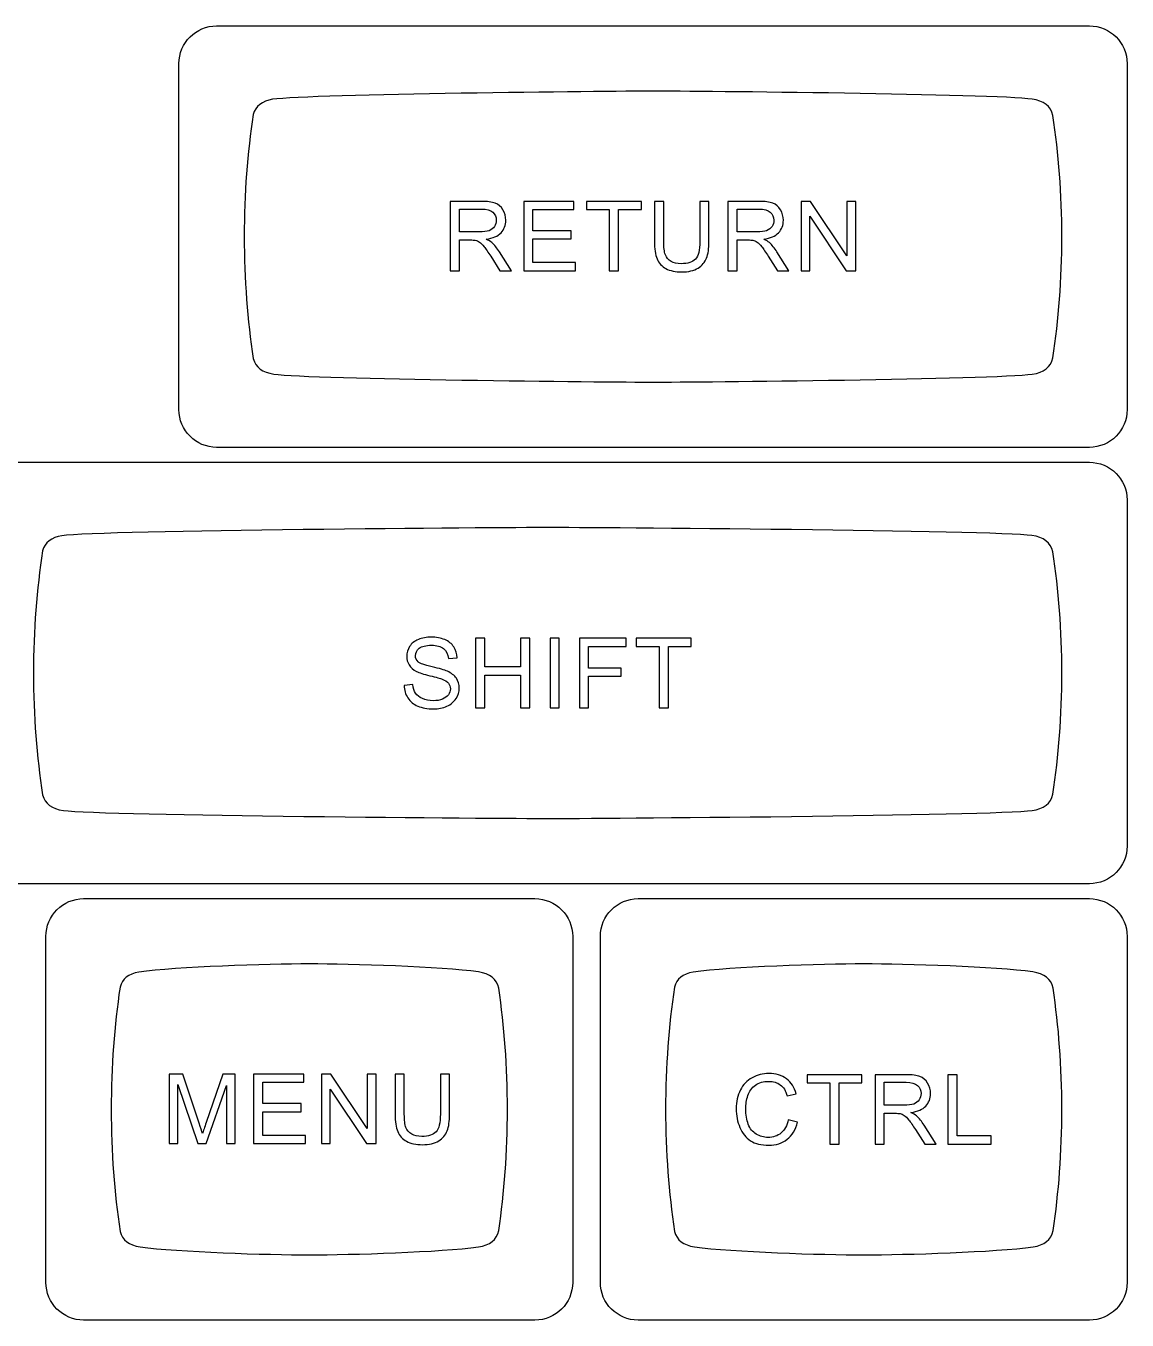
# Model space of a CAD drawing. Header units: millimetres. Extents: x -493 to 473, y -489 to 489.
# Drawn here: x -244.9 to -196.8, y -488.9 to -432.4 of the extents above; entities that cross this region are included whole.
import ezdxf

# ---------------------------------------------------------------- set-up
doc = ezdxf.new("R2010")
doc.units = ezdxf.units.MM
doc.header["$MEASUREMENT"] = 0
doc.layers.add('Layer 1', color=7, linetype='Continuous')

msp = doc.modelspace()

# ---------------------------------------------------------------- linework, layer by layer
at = {"layer": 'Layer 1', "color": 251}
for points, knots in [([(-236.5809, -450.8144), (-236.5809, -450.8144), (-198.4736, -450.8144), (-198.4736, -450.8144), (-198.4736, -450.8144), (-197.568, -450.8144), (-196.8272, -450.0736), (-196.8272, -449.1681), (-196.8272, -449.1681), (-196.8272, -449.1681), (-196.8272, -434.0607), (-196.8272, -434.0607), (-196.8272, -434.0607), (-196.8272, -433.1552), (-197.568, -432.4144), (-198.4736, -432.4144), (-198.4736, -432.4144), (-198.4736, -432.4144), (-236.5809, -432.4144), (-236.5809, -432.4144), (-236.5809, -432.4144), (-237.4864, -432.4144), (-238.2272, -433.1552), (-238.2272, -434.0607), (-238.2272, -434.0607), (-238.2272, -434.0607), (-238.2272, -449.1681), (-238.2272, -449.1681), (-238.2272, -449.1681), (-238.2272, -450.0736), (-237.4864, -450.8144), (-236.5809, -450.8144)], [0, 0, 0, 0, 0.1111111, 0.1111111, 0.1111111, 0.1111111, 0.2222222, 0.2222222, 0.2222222, 0.2222222, 0.3333333, 0.3333333, 0.3333333, 0.3333333, 0.4444444, 0.4444444, 0.4444444, 0.4444444, 0.5555556, 0.5555556, 0.5555556, 0.5555556, 0.6666667, 0.6666667, 0.6666667, 0.6666667, 0.7777778, 0.7777778, 0.7777778, 0.7777778, 1, 1, 1, 1]), ([(-217.5272, -435.265), (-215.6374, -435.2654), (-202.6572, -435.3875), (-200.9766, -435.6131), (-200.9766, -435.6131), (-200.9766, -435.6131), (-200.9766, -435.6131), (-200.9766, -435.6131), (-200.9766, -435.6131), (-200.466, -435.686), (-200.1619, -435.9186), (-200.0703, -436.3233), (-200.0703, -436.3233), (-199.8166, -437.9762), (-199.6777, -439.7578), (-199.6774, -441.6155), (-199.6774, -441.6155), (-199.6769, -443.4732), (-199.8148, -445.2549), (-200.0678, -446.9078), (-200.0678, -446.9078), (-200.159, -447.312), (-200.4625, -447.5444), (-200.972, -447.6173), (-200.972, -447.6173), (-202.6529, -447.8422), (-215.6449, -447.9652), (-217.5241, -447.9648), (-217.5241, -447.9648), (-219.4033, -447.9645), (-232.3995, -447.8412), (-234.081, -447.6155), (-234.081, -447.6155), (-234.081, -447.6155), (-234.0809, -447.615), (-234.0809, -447.615), (-234.0809, -447.615), (-234.5771, -447.5442), (-234.8783, -447.3225), (-234.9789, -446.9386), (-234.9789, -446.9386), (-235.2359, -445.2764), (-235.3767, -443.4843), (-235.377, -441.6134), (-235.377, -441.6134), (-235.3775, -439.7425), (-235.2375, -437.9472), (-234.9809, -436.284), (-234.9809, -436.284), (-234.8838, -435.917), (-234.6026, -435.699), (-234.1424, -435.6198), (-234.1424, -435.6198), (-232.4443, -435.3898), (-219.417, -435.2646), (-217.5272, -435.265)], [0, 0, 0, 0, 0.0666667, 0.0666667, 0.0666667, 0.0666667, 0.1333333, 0.1333333, 0.1333333, 0.1333333, 0.2, 0.2, 0.2, 0.2, 0.2666667, 0.2666667, 0.2666667, 0.2666667, 0.3333333, 0.3333333, 0.3333333, 0.3333333, 0.4, 0.4, 0.4, 0.4, 0.4666667, 0.4666667, 0.4666667, 0.4666667, 0.5333333, 0.5333333, 0.5333333, 0.5333333, 0.6, 0.6, 0.6, 0.6, 0.6666667, 0.6666667, 0.6666667, 0.6666667, 0.7333333, 0.7333333, 0.7333333, 0.7333333, 0.8, 0.8, 0.8, 0.8, 0.8666667, 0.8666667, 0.8666667, 0.8666667, 1, 1, 1, 1]), ([(-245.7809, -469.8644), (-245.7809, -469.8644), (-198.4735, -469.8644), (-198.4735, -469.8644), (-198.4735, -469.8644), (-197.5681, -469.8644), (-196.8272, -469.1236), (-196.8272, -468.2181), (-196.8272, -468.2181), (-196.8272, -468.2181), (-196.8272, -453.1107), (-196.8272, -453.1107), (-196.8272, -453.1107), (-196.8272, -452.2052), (-197.5681, -451.4644), (-198.4735, -451.4644), (-198.4735, -451.4644), (-198.4735, -451.4644), (-245.7809, -451.4644), (-245.7809, -451.4644), (-245.7809, -451.4644), (-246.6863, -451.4644), (-247.4272, -452.2052), (-247.4272, -453.1107), (-247.4272, -453.1107), (-247.4272, -453.1107), (-247.4272, -468.2181), (-247.4272, -468.2181), (-247.4272, -468.2181), (-247.4272, -469.1236), (-246.6863, -469.8644), (-245.7809, -469.8644)], [0, 0, 0, 0, 0.1111111, 0.1111111, 0.1111111, 0.1111111, 0.2222222, 0.2222222, 0.2222222, 0.2222222, 0.3333333, 0.3333333, 0.3333333, 0.3333333, 0.4444444, 0.4444444, 0.4444444, 0.4444444, 0.5555556, 0.5555556, 0.5555556, 0.5555556, 0.6666667, 0.6666667, 0.6666667, 0.6666667, 0.7777778, 0.7777778, 0.7777778, 0.7777778, 1, 1, 1, 1]), ([(-222.1272, -454.315), (-220.2269, -454.3154), (-202.6737, -454.4375), (-200.9837, -454.6631), (-200.9837, -454.6631), (-200.9837, -454.6631), (-200.9837, -454.6631), (-200.9837, -454.6631), (-200.9837, -454.6631), (-200.4703, -454.736), (-200.1646, -454.9686), (-200.0724, -455.3733), (-200.0724, -455.3733), (-199.8173, -457.0263), (-199.6777, -458.8079), (-199.6773, -460.6655), (-199.6773, -460.6655), (-199.6769, -462.5232), (-199.8155, -464.3049), (-200.0699, -465.9578), (-200.0699, -465.9578), (-200.1616, -466.362), (-200.4668, -466.5944), (-200.9791, -466.6673), (-200.9791, -466.6673), (-202.6694, -466.8922), (-220.2344, -467.0152), (-222.1241, -467.0148), (-222.1241, -467.0148), (-224.0137, -467.0145), (-241.583, -466.8912), (-243.2739, -466.6655), (-243.2739, -466.6655), (-243.2739, -466.6655), (-243.2738, -466.665), (-243.2738, -466.665), (-243.2738, -466.665), (-243.7727, -466.5942), (-244.0756, -466.3725), (-244.1768, -465.9886), (-244.1768, -465.9886), (-244.4352, -464.3264), (-244.5767, -462.5343), (-244.5771, -460.6634), (-244.5771, -460.6634), (-244.5775, -458.7925), (-244.4368, -456.9972), (-244.1787, -455.3339), (-244.1787, -455.3339), (-244.0811, -454.967), (-243.7984, -454.7491), (-243.3356, -454.6698), (-243.3356, -454.6698), (-241.6281, -454.4398), (-224.0275, -454.3146), (-222.1272, -454.315)], [0, 0, 0, 0, 0.0666667, 0.0666667, 0.0666667, 0.0666667, 0.1333333, 0.1333333, 0.1333333, 0.1333333, 0.2, 0.2, 0.2, 0.2, 0.2666667, 0.2666667, 0.2666667, 0.2666667, 0.3333333, 0.3333333, 0.3333333, 0.3333333, 0.4, 0.4, 0.4, 0.4, 0.4666667, 0.4666667, 0.4666667, 0.4666667, 0.5333333, 0.5333333, 0.5333333, 0.5333333, 0.6, 0.6, 0.6, 0.6, 0.6666667, 0.6666667, 0.6666667, 0.6666667, 0.7333333, 0.7333333, 0.7333333, 0.7333333, 0.8, 0.8, 0.8, 0.8, 0.8666667, 0.8666667, 0.8666667, 0.8666667, 1, 1, 1, 1]), ([(-242.3881, -488.9144), (-242.3881, -488.9144), (-222.6807, -488.9144), (-222.6807, -488.9144), (-222.6807, -488.9144), (-221.7752, -488.9144), (-221.0344, -488.1736), (-221.0344, -487.2681), (-221.0344, -487.2681), (-221.0344, -487.2681), (-221.0344, -472.1607), (-221.0344, -472.1607), (-221.0344, -472.1607), (-221.0344, -471.2552), (-221.7752, -470.5144), (-222.6807, -470.5144), (-222.6807, -470.5144), (-222.6807, -470.5144), (-242.3881, -470.5144), (-242.3881, -470.5144), (-242.3881, -470.5144), (-243.2936, -470.5144), (-244.0344, -471.2552), (-244.0344, -472.1607), (-244.0344, -472.1607), (-244.0344, -472.1607), (-244.0344, -487.2681), (-244.0344, -487.2681), (-244.0344, -487.2681), (-244.0344, -488.1736), (-243.2936, -488.9144), (-242.3881, -488.9144)], [0, 0, 0, 0, 0.1111111, 0.1111111, 0.1111111, 0.1111111, 0.2222222, 0.2222222, 0.2222222, 0.2222222, 0.3333333, 0.3333333, 0.3333333, 0.3333333, 0.4444444, 0.4444444, 0.4444444, 0.4444444, 0.5555556, 0.5555556, 0.5555556, 0.5555556, 0.6666667, 0.6666667, 0.6666667, 0.6666667, 0.7777778, 0.7777778, 0.7777778, 0.7777778, 1, 1, 1, 1]), ([(-218.1809, -488.9144), (-218.1809, -488.9144), (-198.4735, -488.9144), (-198.4735, -488.9144), (-198.4735, -488.9144), (-197.568, -488.9144), (-196.8272, -488.1736), (-196.8272, -487.2681), (-196.8272, -487.2681), (-196.8272, -487.2681), (-196.8272, -472.1607), (-196.8272, -472.1607), (-196.8272, -472.1607), (-196.8272, -471.2552), (-197.568, -470.5144), (-198.4735, -470.5144), (-198.4735, -470.5144), (-198.4735, -470.5144), (-218.1809, -470.5144), (-218.1809, -470.5144), (-218.1809, -470.5144), (-219.0864, -470.5144), (-219.8272, -471.2552), (-219.8272, -472.1607), (-219.8272, -472.1607), (-219.8272, -472.1607), (-219.8272, -487.2681), (-219.8272, -487.2681), (-219.8272, -487.2681), (-219.8272, -488.1736), (-219.0864, -488.9144), (-218.1809, -488.9144)], [0, 0, 0, 0, 0.1111111, 0.1111111, 0.1111111, 0.1111111, 0.2222222, 0.2222222, 0.2222222, 0.2222222, 0.3333333, 0.3333333, 0.3333333, 0.3333333, 0.4444444, 0.4444444, 0.4444444, 0.4444444, 0.5555556, 0.5555556, 0.5555556, 0.5555556, 0.6666667, 0.6666667, 0.6666667, 0.6666667, 0.7777778, 0.7777778, 0.7777778, 0.7777778, 1, 1, 1, 1]), ([(-232.536, -473.365), (-230.6987, -473.3654), (-226.7815, -473.4875), (-225.1476, -473.7131), (-225.1476, -473.7131), (-225.1476, -473.7131), (-225.1476, -473.7131), (-225.1476, -473.7131), (-225.1476, -473.7131), (-224.6512, -473.786), (-224.3556, -474.0186), (-224.2665, -474.4233), (-224.2665, -474.4233), (-224.0199, -476.0763), (-223.8849, -477.8578), (-223.8845, -479.7155), (-223.8845, -479.7155), (-223.8841, -481.5732), (-224.0182, -483.3549), (-224.2641, -485.0078), (-224.2641, -485.0078), (-224.3527, -485.412), (-224.6478, -485.6444), (-225.1431, -485.7172), (-225.1431, -485.7172), (-226.7773, -485.9422), (-230.706, -486.0652), (-232.5329, -486.0648), (-232.5329, -486.0648), (-234.3599, -486.0645), (-238.2896, -485.9412), (-239.9243, -485.7155), (-239.9243, -485.7155), (-239.9243, -485.7155), (-239.9243, -485.715), (-239.9243, -485.715), (-239.9243, -485.715), (-240.4066, -485.6442), (-240.6995, -485.4225), (-240.7973, -485.0386), (-240.7973, -485.0386), (-241.0471, -483.3764), (-241.184, -481.5842), (-241.1843, -479.7134), (-241.1843, -479.7134), (-241.1847, -477.8425), (-241.0486, -476.0472), (-240.7992, -474.3839), (-240.7992, -474.3839), (-240.7048, -474.017), (-240.4314, -473.799), (-239.984, -473.7198), (-239.984, -473.7198), (-238.3332, -473.4898), (-234.3732, -473.3646), (-232.536, -473.365)], [0, 0, 0, 0, 0.0666667, 0.0666667, 0.0666667, 0.0666667, 0.1333333, 0.1333333, 0.1333333, 0.1333333, 0.2, 0.2, 0.2, 0.2, 0.2666667, 0.2666667, 0.2666667, 0.2666667, 0.3333333, 0.3333333, 0.3333333, 0.3333333, 0.4, 0.4, 0.4, 0.4, 0.4666667, 0.4666667, 0.4666667, 0.4666667, 0.5333333, 0.5333333, 0.5333333, 0.5333333, 0.6, 0.6, 0.6, 0.6, 0.6666667, 0.6666667, 0.6666667, 0.6666667, 0.7333333, 0.7333333, 0.7333333, 0.7333333, 0.8, 0.8, 0.8, 0.8, 0.8666667, 0.8666667, 0.8666667, 0.8666667, 1, 1, 1, 1]), ([(-208.3288, -473.365), (-206.4915, -473.3654), (-202.5743, -473.4875), (-200.9404, -473.7131), (-200.9404, -473.7131), (-200.9404, -473.7131), (-200.9404, -473.7131), (-200.9404, -473.7131), (-200.9404, -473.7131), (-200.444, -473.786), (-200.1484, -474.0186), (-200.0593, -474.4233), (-200.0593, -474.4233), (-199.8127, -476.0763), (-199.6777, -477.8578), (-199.6773, -479.7155), (-199.6773, -479.7155), (-199.6769, -481.5732), (-199.811, -483.3549), (-200.0569, -485.0078), (-200.0569, -485.0078), (-200.1455, -485.412), (-200.4406, -485.6444), (-200.9359, -485.7172), (-200.9359, -485.7172), (-202.5701, -485.9422), (-206.4988, -486.0652), (-208.3257, -486.0648), (-208.3257, -486.0648), (-210.1527, -486.0645), (-214.0824, -485.9412), (-215.7171, -485.7155), (-215.7171, -485.7155), (-215.7171, -485.7155), (-215.7171, -485.715), (-215.7171, -485.715), (-215.7171, -485.715), (-216.1994, -485.6442), (-216.4923, -485.4225), (-216.5901, -485.0386), (-216.5901, -485.0386), (-216.8399, -483.3764), (-216.9768, -481.5842), (-216.9771, -479.7134), (-216.9771, -479.7134), (-216.9775, -477.8425), (-216.8414, -476.0472), (-216.592, -474.3839), (-216.592, -474.3839), (-216.4976, -474.017), (-216.2242, -473.799), (-215.7768, -473.7198), (-215.7768, -473.7198), (-214.126, -473.4898), (-210.166, -473.3646), (-208.3288, -473.365)], [0, 0, 0, 0, 0.0666667, 0.0666667, 0.0666667, 0.0666667, 0.1333333, 0.1333333, 0.1333333, 0.1333333, 0.2, 0.2, 0.2, 0.2, 0.2666667, 0.2666667, 0.2666667, 0.2666667, 0.3333333, 0.3333333, 0.3333333, 0.3333333, 0.4, 0.4, 0.4, 0.4, 0.4666667, 0.4666667, 0.4666667, 0.4666667, 0.5333333, 0.5333333, 0.5333333, 0.5333333, 0.6, 0.6, 0.6, 0.6, 0.6666667, 0.6666667, 0.6666667, 0.6666667, 0.7333333, 0.7333333, 0.7333333, 0.7333333, 0.8, 0.8, 0.8, 0.8, 0.8666667, 0.8666667, 0.8666667, 0.8666667, 1, 1, 1, 1])]:
    msp.add_open_spline(points, degree=3, knots=knots, dxfattribs=at)
at = {"layer": 'Layer 1', "color": 132}
for points, knots in [([(-226.3772, -443.105), (-226.3772, -443.105), (-226.3772, -440.074), (-226.3772, -440.074), (-226.3772, -440.074), (-226.3772, -440.074), (-225.0338, -440.074), (-225.0338, -440.074), (-225.0338, -440.074), (-224.7636, -440.074), (-224.5583, -440.1015), (-224.4179, -440.1558), (-224.4179, -440.1558), (-224.2775, -440.2101), (-224.1653, -440.3061), (-224.0813, -440.4437), (-224.0813, -440.4437), (-223.9973, -440.5812), (-223.9557, -440.7336), (-223.9557, -440.9002), (-223.9557, -440.9002), (-223.9557, -441.1153), (-224.0256, -441.2967), (-224.1646, -441.4441), (-224.1646, -441.4441), (-224.3036, -441.5916), (-224.518, -441.6847), (-224.8087, -441.7249), (-224.8087, -441.7249), (-224.7022, -441.7757), (-224.6218, -441.8265), (-224.5667, -441.8759), (-224.5667, -441.8759), (-224.4496, -441.9832), (-224.3388, -442.1179), (-224.2351, -442.2795), (-224.2351, -442.2795), (-224.2351, -442.2795), (-223.7109, -443.105), (-223.7109, -443.105), (-223.7109, -443.105), (-223.7109, -443.105), (-224.2118, -443.105), (-224.2118, -443.105), (-224.2118, -443.105), (-224.2118, -443.105), (-224.6126, -442.4742), (-224.6126, -442.4742), (-224.6126, -442.4742), (-224.729, -442.2915), (-224.8257, -442.1525), (-224.9012, -442.0558), (-224.9012, -442.0558), (-224.9774, -441.9592), (-225.0451, -441.8922), (-225.1051, -441.8534), (-225.1051, -441.8534), (-225.1643, -441.8153), (-225.2257, -441.7884), (-225.2878, -441.7729), (-225.2878, -441.7729), (-225.333, -441.7637), (-225.407, -441.7588), (-225.5108, -441.7588), (-225.5108, -441.7588), (-225.5108, -441.7588), (-225.975, -441.7588), (-225.975, -441.7588), (-225.975, -441.7588), (-225.975, -441.7588), (-225.975, -443.105), (-225.975, -443.105), (-225.975, -443.105), (-225.975, -443.105), (-226.3772, -443.105), (-226.3772, -443.105)], [0, 0, 0, 0, 0.05, 0.05, 0.05, 0.05, 0.1, 0.1, 0.1, 0.1, 0.15, 0.15, 0.15, 0.15, 0.2, 0.2, 0.2, 0.2, 0.25, 0.25, 0.25, 0.25, 0.3, 0.3, 0.3, 0.3, 0.35, 0.35, 0.35, 0.35, 0.4, 0.4, 0.4, 0.4, 0.45, 0.45, 0.45, 0.45, 0.5, 0.5, 0.5, 0.5, 0.55, 0.55, 0.55, 0.55, 0.6, 0.6, 0.6, 0.6, 0.65, 0.65, 0.65, 0.65, 0.7, 0.7, 0.7, 0.7, 0.75, 0.75, 0.75, 0.75, 0.8, 0.8, 0.8, 0.8, 0.85, 0.85, 0.85, 0.85, 0.9, 0.9, 0.9, 0.9, 1, 1, 1, 1]), ([(-223.1712, -443.105), (-223.1712, -443.105), (-223.1712, -440.074), (-223.1712, -440.074), (-223.1712, -440.074), (-223.1712, -440.074), (-220.9826, -440.074), (-220.9826, -440.074), (-220.9826, -440.074), (-220.9826, -440.074), (-220.9826, -440.4296), (-220.9826, -440.4296), (-220.9826, -440.4296), (-220.9826, -440.4296), (-222.769, -440.4296), (-222.769, -440.4296), (-222.769, -440.4296), (-222.769, -440.4296), (-222.769, -441.3609), (-222.769, -441.3609), (-222.769, -441.3609), (-222.769, -441.3609), (-221.0969, -441.3609), (-221.0969, -441.3609), (-221.0969, -441.3609), (-221.0969, -441.3609), (-221.0969, -441.7165), (-221.0969, -441.7165), (-221.0969, -441.7165), (-221.0969, -441.7165), (-222.769, -441.7165), (-222.769, -441.7165), (-222.769, -441.7165), (-222.769, -441.7165), (-222.769, -442.7494), (-222.769, -442.7494), (-222.769, -442.7494), (-222.769, -442.7494), (-220.9106, -442.7494), (-220.9106, -442.7494), (-220.9106, -442.7494), (-220.9106, -442.7494), (-220.9106, -443.105), (-220.9106, -443.105), (-220.9106, -443.105), (-220.9106, -443.105), (-223.1712, -443.105), (-223.1712, -443.105)], [0, 0, 0, 0, 0.0769231, 0.0769231, 0.0769231, 0.0769231, 0.1538462, 0.1538462, 0.1538462, 0.1538462, 0.2307692, 0.2307692, 0.2307692, 0.2307692, 0.3076923, 0.3076923, 0.3076923, 0.3076923, 0.3846154, 0.3846154, 0.3846154, 0.3846154, 0.4615385, 0.4615385, 0.4615385, 0.4615385, 0.5384615, 0.5384615, 0.5384615, 0.5384615, 0.6153846, 0.6153846, 0.6153846, 0.6153846, 0.6923077, 0.6923077, 0.6923077, 0.6923077, 0.7692308, 0.7692308, 0.7692308, 0.7692308, 0.8461538, 0.8461538, 0.8461538, 0.8461538, 1, 1, 1, 1]), ([(-219.4367, -443.105), (-219.4367, -443.105), (-219.4367, -440.4296), (-219.4367, -440.4296), (-219.4367, -440.4296), (-219.4367, -440.4296), (-220.4357, -440.4296), (-220.4357, -440.4296), (-220.4357, -440.4296), (-220.4357, -440.4296), (-220.4357, -440.074), (-220.4357, -440.074), (-220.4357, -440.074), (-220.4357, -440.074), (-218.0355, -440.074), (-218.0355, -440.074), (-218.0355, -440.074), (-218.0355, -440.074), (-218.0355, -440.4296), (-218.0355, -440.4296), (-218.0355, -440.4296), (-218.0355, -440.4296), (-219.0345, -440.4296), (-219.0345, -440.4296), (-219.0345, -440.4296), (-219.0345, -440.4296), (-219.0345, -443.105), (-219.0345, -443.105), (-219.0345, -443.105), (-219.0345, -443.105), (-219.4367, -443.105), (-219.4367, -443.105)], [0, 0, 0, 0, 0.1111111, 0.1111111, 0.1111111, 0.1111111, 0.2222222, 0.2222222, 0.2222222, 0.2222222, 0.3333333, 0.3333333, 0.3333333, 0.3333333, 0.4444444, 0.4444444, 0.4444444, 0.4444444, 0.5555556, 0.5555556, 0.5555556, 0.5555556, 0.6666667, 0.6666667, 0.6666667, 0.6666667, 0.7777778, 0.7777778, 0.7777778, 0.7777778, 1, 1, 1, 1]), ([(-215.487, -440.074), (-215.487, -440.074), (-215.0849, -440.074), (-215.0849, -440.074), (-215.0849, -440.074), (-215.0849, -440.074), (-215.0849, -441.8244), (-215.0849, -441.8244), (-215.0849, -441.8244), (-215.0849, -442.1292), (-215.1194, -442.3712), (-215.1879, -442.5504), (-215.1879, -442.5504), (-215.257, -442.7289), (-215.3812, -442.875), (-215.5604, -442.9872), (-215.5604, -442.9872), (-215.7403, -443.0994), (-215.9753, -443.1558), (-216.2674, -443.1558), (-216.2674, -443.1558), (-216.5503, -443.1558), (-216.7824, -443.1071), (-216.9623, -443.009), (-216.9623, -443.009), (-217.1429, -442.911), (-217.2714, -442.7699), (-217.3483, -442.5843), (-217.3483, -442.5843), (-217.4252, -442.3987), (-217.464, -442.1455), (-217.464, -441.8244), (-217.464, -441.8244), (-217.464, -441.8244), (-217.464, -440.074), (-217.464, -440.074), (-217.464, -440.074), (-217.464, -440.074), (-217.0618, -440.074), (-217.0618, -440.074), (-217.0618, -440.074), (-217.0618, -440.074), (-217.0618, -441.8237), (-217.0618, -441.8237), (-217.0618, -441.8237), (-217.0618, -442.0869), (-217.0371, -442.2816), (-216.9884, -442.4058), (-216.9884, -442.4058), (-216.9397, -442.5307), (-216.8565, -442.6273), (-216.7373, -442.6944), (-216.7373, -442.6944), (-216.6187, -442.7621), (-216.4734, -442.796), (-216.3019, -442.796), (-216.3019, -442.796), (-216.0084, -442.796), (-215.7989, -442.7289), (-215.674, -442.5956), (-215.674, -442.5956), (-215.5491, -442.4615), (-215.487, -442.2047), (-215.487, -441.8237), (-215.487, -441.8237), (-215.487, -441.8237), (-215.487, -440.074), (-215.487, -440.074)], [0, 0, 0, 0, 0.0555556, 0.0555556, 0.0555556, 0.0555556, 0.1111111, 0.1111111, 0.1111111, 0.1111111, 0.1666667, 0.1666667, 0.1666667, 0.1666667, 0.2222222, 0.2222222, 0.2222222, 0.2222222, 0.2777778, 0.2777778, 0.2777778, 0.2777778, 0.3333333, 0.3333333, 0.3333333, 0.3333333, 0.3888889, 0.3888889, 0.3888889, 0.3888889, 0.4444444, 0.4444444, 0.4444444, 0.4444444, 0.5, 0.5, 0.5, 0.5, 0.5555556, 0.5555556, 0.5555556, 0.5555556, 0.6111111, 0.6111111, 0.6111111, 0.6111111, 0.6666667, 0.6666667, 0.6666667, 0.6666667, 0.7222222, 0.7222222, 0.7222222, 0.7222222, 0.7777778, 0.7777778, 0.7777778, 0.7777778, 0.8333333, 0.8333333, 0.8333333, 0.8333333, 0.8888889, 0.8888889, 0.8888889, 0.8888889, 1, 1, 1, 1]), ([(-214.258, -443.105), (-214.258, -443.105), (-214.258, -440.074), (-214.258, -440.074), (-214.258, -440.074), (-214.258, -440.074), (-212.9146, -440.074), (-212.9146, -440.074), (-212.9146, -440.074), (-212.6444, -440.074), (-212.4391, -440.1015), (-212.2987, -440.1558), (-212.2987, -440.1558), (-212.1583, -440.2101), (-212.0461, -440.3061), (-211.9621, -440.4437), (-211.9621, -440.4437), (-211.8781, -440.5812), (-211.8365, -440.7336), (-211.8365, -440.9002), (-211.8365, -440.9002), (-211.8365, -441.1153), (-211.9064, -441.2967), (-212.0454, -441.4441), (-212.0454, -441.4441), (-212.1844, -441.5916), (-212.3988, -441.6847), (-212.6895, -441.7249), (-212.6895, -441.7249), (-212.583, -441.7757), (-212.5026, -441.8265), (-212.4475, -441.8759), (-212.4475, -441.8759), (-212.3304, -441.9832), (-212.2196, -442.1179), (-212.1159, -442.2795), (-212.1159, -442.2795), (-212.1159, -442.2795), (-211.5917, -443.105), (-211.5917, -443.105), (-211.5917, -443.105), (-211.5917, -443.105), (-212.0926, -443.105), (-212.0926, -443.105), (-212.0926, -443.105), (-212.0926, -443.105), (-212.4934, -442.4742), (-212.4934, -442.4742), (-212.4934, -442.4742), (-212.6098, -442.2915), (-212.7065, -442.1525), (-212.782, -442.0558), (-212.782, -442.0558), (-212.8582, -441.9592), (-212.9259, -441.8922), (-212.9859, -441.8534), (-212.9859, -441.8534), (-213.0451, -441.8153), (-213.1065, -441.7884), (-213.1686, -441.7729), (-213.1686, -441.7729), (-213.2138, -441.7637), (-213.2878, -441.7588), (-213.3916, -441.7588), (-213.3916, -441.7588), (-213.3916, -441.7588), (-213.8558, -441.7588), (-213.8558, -441.7588), (-213.8558, -441.7588), (-213.8558, -441.7588), (-213.8558, -443.105), (-213.8558, -443.105), (-213.8558, -443.105), (-213.8558, -443.105), (-214.258, -443.105), (-214.258, -443.105)], [0, 0, 0, 0, 0.05, 0.05, 0.05, 0.05, 0.1, 0.1, 0.1, 0.1, 0.15, 0.15, 0.15, 0.15, 0.2, 0.2, 0.2, 0.2, 0.25, 0.25, 0.25, 0.25, 0.3, 0.3, 0.3, 0.3, 0.35, 0.35, 0.35, 0.35, 0.4, 0.4, 0.4, 0.4, 0.45, 0.45, 0.45, 0.45, 0.5, 0.5, 0.5, 0.5, 0.55, 0.55, 0.55, 0.55, 0.6, 0.6, 0.6, 0.6, 0.65, 0.65, 0.65, 0.65, 0.7, 0.7, 0.7, 0.7, 0.75, 0.75, 0.75, 0.75, 0.8, 0.8, 0.8, 0.8, 0.85, 0.85, 0.85, 0.85, 0.9, 0.9, 0.9, 0.9, 1, 1, 1, 1]), ([(-211.0647, -443.105), (-211.0647, -443.105), (-211.0647, -440.074), (-211.0647, -440.074), (-211.0647, -440.074), (-211.0647, -440.074), (-210.6526, -440.074), (-210.6526, -440.074), (-210.6526, -440.074), (-210.6526, -440.074), (-209.0623, -442.4531), (-209.0623, -442.4531), (-209.0623, -442.4531), (-209.0623, -442.4531), (-209.0623, -440.074), (-209.0623, -440.074), (-209.0623, -440.074), (-209.0623, -440.074), (-208.6771, -440.074), (-208.6771, -440.074), (-208.6771, -440.074), (-208.6771, -440.074), (-208.6771, -443.105), (-208.6771, -443.105), (-208.6771, -443.105), (-208.6771, -443.105), (-209.0891, -443.105), (-209.0891, -443.105), (-209.0891, -443.105), (-209.0891, -443.105), (-210.6794, -440.7259), (-210.6794, -440.7259), (-210.6794, -440.7259), (-210.6794, -440.7259), (-210.6794, -443.105), (-210.6794, -443.105), (-210.6794, -443.105), (-210.6794, -443.105), (-211.0647, -443.105), (-211.0647, -443.105)], [0, 0, 0, 0, 0.0909091, 0.0909091, 0.0909091, 0.0909091, 0.1818182, 0.1818182, 0.1818182, 0.1818182, 0.2727273, 0.2727273, 0.2727273, 0.2727273, 0.3636364, 0.3636364, 0.3636364, 0.3636364, 0.4545455, 0.4545455, 0.4545455, 0.4545455, 0.5454545, 0.5454545, 0.5454545, 0.5454545, 0.6363636, 0.6363636, 0.6363636, 0.6363636, 0.7272727, 0.7272727, 0.7272727, 0.7272727, 0.8181818, 0.8181818, 0.8181818, 0.8181818, 1, 1, 1, 1]), ([(-225.975, -441.4117), (-225.975, -441.4117), (-225.1142, -441.4117), (-225.1142, -441.4117), (-225.1142, -441.4117), (-224.9308, -441.4117), (-224.7883, -441.3926), (-224.6853, -441.3545), (-224.6853, -441.3545), (-224.5823, -441.3171), (-224.5039, -441.2565), (-224.451, -441.1725), (-224.451, -441.1725), (-224.3974, -441.0892), (-224.3706, -440.9989), (-224.3706, -440.9009), (-224.3706, -440.9009), (-224.3706, -440.7576), (-224.4221, -440.6391), (-224.5258, -440.5467), (-224.5258, -440.5467), (-224.6295, -440.4542), (-224.7932, -440.4084), (-225.0169, -440.4084), (-225.0169, -440.4084), (-225.0169, -440.4084), (-225.975, -440.4084), (-225.975, -440.4084), (-225.975, -440.4084), (-225.975, -440.4084), (-225.975, -441.4117), (-225.975, -441.4117)], [0, 0, 0, 0, 0.1111111, 0.1111111, 0.1111111, 0.1111111, 0.2222222, 0.2222222, 0.2222222, 0.2222222, 0.3333333, 0.3333333, 0.3333333, 0.3333333, 0.4444444, 0.4444444, 0.4444444, 0.4444444, 0.5555556, 0.5555556, 0.5555556, 0.5555556, 0.6666667, 0.6666667, 0.6666667, 0.6666667, 0.7777778, 0.7777778, 0.7777778, 0.7777778, 1, 1, 1, 1]), ([(-213.8558, -441.4117), (-213.8558, -441.4117), (-212.995, -441.4117), (-212.995, -441.4117), (-212.995, -441.4117), (-212.8116, -441.4117), (-212.6691, -441.3926), (-212.5661, -441.3545), (-212.5661, -441.3545), (-212.4631, -441.3171), (-212.3847, -441.2565), (-212.3318, -441.1725), (-212.3318, -441.1725), (-212.2782, -441.0892), (-212.2514, -440.9989), (-212.2514, -440.9009), (-212.2514, -440.9009), (-212.2514, -440.7576), (-212.3029, -440.6391), (-212.4066, -440.5467), (-212.4066, -440.5467), (-212.5103, -440.4542), (-212.674, -440.4084), (-212.8977, -440.4084), (-212.8977, -440.4084), (-212.8977, -440.4084), (-213.8558, -440.4084), (-213.8558, -440.4084), (-213.8558, -440.4084), (-213.8558, -440.4084), (-213.8558, -441.4117), (-213.8558, -441.4117)], [0, 0, 0, 0, 0.1111111, 0.1111111, 0.1111111, 0.1111111, 0.2222222, 0.2222222, 0.2222222, 0.2222222, 0.3333333, 0.3333333, 0.3333333, 0.3333333, 0.4444444, 0.4444444, 0.4444444, 0.4444444, 0.5555556, 0.5555556, 0.5555556, 0.5555556, 0.6666667, 0.6666667, 0.6666667, 0.6666667, 0.7777778, 0.7777778, 0.7777778, 0.7777778, 1, 1, 1, 1]), ([(-228.3978, -461.2062), (-228.3978, -461.2062), (-228.021, -461.1724), (-228.021, -461.1724), (-228.021, -461.1724), (-228.0034, -461.3248), (-227.9617, -461.4497), (-227.8961, -461.5477), (-227.8961, -461.5477), (-227.8305, -461.6451), (-227.7289, -461.7241), (-227.5913, -461.7848), (-227.5913, -461.7848), (-227.4537, -461.8448), (-227.2985, -461.8751), (-227.1264, -461.8751), (-227.1264, -461.8751), (-226.9733, -461.8751), (-226.8385, -461.8525), (-226.7214, -461.8067), (-226.7214, -461.8067), (-226.6043, -461.7608), (-226.5175, -461.698), (-226.4603, -461.6183), (-226.4603, -461.6183), (-226.4032, -461.5386), (-226.3743, -461.4518), (-226.3743, -461.3586), (-226.3743, -461.3586), (-226.3743, -461.2641), (-226.4018, -461.1815), (-226.4568, -461.1103), (-226.4568, -461.1103), (-226.5118, -461.0397), (-226.6028, -460.9805), (-226.7298, -460.9318), (-226.7298, -460.9318), (-226.811, -460.9007), (-226.9909, -460.8513), (-227.2696, -460.7843), (-227.2696, -460.7843), (-227.5483, -460.7173), (-227.743, -460.6545), (-227.8545, -460.5952), (-227.8545, -460.5952), (-227.9991, -460.519), (-228.1064, -460.4245), (-228.1769, -460.3123), (-228.1769, -460.3123), (-228.2482, -460.2001), (-228.2835, -460.0738), (-228.2835, -459.9348), (-228.2835, -459.9348), (-228.2835, -459.781), (-228.2397, -459.6378), (-228.1529, -459.5052), (-228.1529, -459.5052), (-228.0662, -459.3718), (-227.9399, -459.2709), (-227.7727, -459.2018), (-227.7727, -459.2018), (-227.6061, -459.1326), (-227.4206, -459.0981), (-227.2167, -459.0981), (-227.2167, -459.0981), (-226.9923, -459.0981), (-226.7941, -459.134), (-226.6226, -459.2067), (-226.6226, -459.2067), (-226.4512, -459.2787), (-226.3192, -459.3852), (-226.2268, -459.5263), (-226.2268, -459.5263), (-226.1344, -459.6667), (-226.085, -459.8262), (-226.0779, -460.004), (-226.0779, -460.004), (-226.0779, -460.004), (-226.4632, -460.0336), (-226.4632, -460.0336), (-226.4632, -460.0336), (-226.4836, -459.8424), (-226.5535, -459.6978), (-226.6727, -459.6004), (-226.6727, -459.6004), (-226.7919, -459.5023), (-226.9683, -459.4537), (-227.2012, -459.4537), (-227.2012, -459.4537), (-227.4439, -459.4537), (-227.621, -459.4981), (-227.7317, -459.587), (-227.7317, -459.587), (-227.8425, -459.6759), (-227.8982, -459.7831), (-227.8982, -459.9087), (-227.8982, -459.9087), (-227.8982, -460.0174), (-227.8587, -460.107), (-227.7804, -460.1775), (-227.7804, -460.1775), (-227.7028, -460.2474), (-227.5017, -460.3201), (-227.1758, -460.3934), (-227.1758, -460.3934), (-226.8498, -460.4675), (-226.6261, -460.5317), (-226.5048, -460.5868), (-226.5048, -460.5868), (-226.3291, -460.6679), (-226.1986, -460.7702), (-226.1146, -460.8951), (-226.1146, -460.8951), (-226.0306, -461.0193), (-225.989, -461.1625), (-225.989, -461.3248), (-225.989, -461.3248), (-225.989, -461.4863), (-226.0349, -461.6373), (-226.1273, -461.7799), (-226.1273, -461.7799), (-226.2197, -461.9224), (-226.3517, -462.0331), (-226.5245, -462.1122), (-226.5245, -462.1122), (-226.6974, -462.1912), (-226.8914, -462.2307), (-227.108, -462.2307), (-227.108, -462.2307), (-227.3818, -462.2307), (-227.6111, -462.1905), (-227.7959, -462.1108), (-227.7959, -462.1108), (-227.9815, -462.031), (-228.1261, -461.9111), (-228.2313, -461.7502), (-228.2313, -461.7502), (-228.3371, -461.5901), (-228.3921, -461.4087), (-228.3978, -461.2062)], [0, 0, 0, 0, 0.0277778, 0.0277778, 0.0277778, 0.0277778, 0.0555556, 0.0555556, 0.0555556, 0.0555556, 0.0833333, 0.0833333, 0.0833333, 0.0833333, 0.1111111, 0.1111111, 0.1111111, 0.1111111, 0.1388889, 0.1388889, 0.1388889, 0.1388889, 0.1666667, 0.1666667, 0.1666667, 0.1666667, 0.1944444, 0.1944444, 0.1944444, 0.1944444, 0.2222222, 0.2222222, 0.2222222, 0.2222222, 0.25, 0.25, 0.25, 0.25, 0.2777778, 0.2777778, 0.2777778, 0.2777778, 0.3055556, 0.3055556, 0.3055556, 0.3055556, 0.3333333, 0.3333333, 0.3333333, 0.3333333, 0.3611111, 0.3611111, 0.3611111, 0.3611111, 0.3888889, 0.3888889, 0.3888889, 0.3888889, 0.4166667, 0.4166667, 0.4166667, 0.4166667, 0.4444444, 0.4444444, 0.4444444, 0.4444444, 0.4722222, 0.4722222, 0.4722222, 0.4722222, 0.5, 0.5, 0.5, 0.5, 0.5277778, 0.5277778, 0.5277778, 0.5277778, 0.5555556, 0.5555556, 0.5555556, 0.5555556, 0.5833333, 0.5833333, 0.5833333, 0.5833333, 0.6111111, 0.6111111, 0.6111111, 0.6111111, 0.6388889, 0.6388889, 0.6388889, 0.6388889, 0.6666667, 0.6666667, 0.6666667, 0.6666667, 0.6944444, 0.6944444, 0.6944444, 0.6944444, 0.7222222, 0.7222222, 0.7222222, 0.7222222, 0.75, 0.75, 0.75, 0.75, 0.7777778, 0.7777778, 0.7777778, 0.7777778, 0.8055556, 0.8055556, 0.8055556, 0.8055556, 0.8333333, 0.8333333, 0.8333333, 0.8333333, 0.8611111, 0.8611111, 0.8611111, 0.8611111, 0.8888889, 0.8888889, 0.8888889, 0.8888889, 0.9166667, 0.9166667, 0.9166667, 0.9166667, 0.9444444, 0.9444444, 0.9444444, 0.9444444, 1, 1, 1, 1]), ([(-225.2771, -462.1799), (-225.2771, -462.1799), (-225.2771, -459.1489), (-225.2771, -459.1489), (-225.2771, -459.1489), (-225.2771, -459.1489), (-224.8749, -459.1489), (-224.8749, -459.1489), (-224.8749, -459.1489), (-224.8749, -459.1489), (-224.8749, -460.3977), (-224.8749, -460.3977), (-224.8749, -460.3977), (-224.8749, -460.3977), (-223.3086, -460.3977), (-223.3086, -460.3977), (-223.3086, -460.3977), (-223.3086, -460.3977), (-223.3086, -459.1489), (-223.3086, -459.1489), (-223.3086, -459.1489), (-223.3086, -459.1489), (-222.9065, -459.1489), (-222.9065, -459.1489), (-222.9065, -459.1489), (-222.9065, -459.1489), (-222.9065, -462.1799), (-222.9065, -462.1799), (-222.9065, -462.1799), (-222.9065, -462.1799), (-223.3086, -462.1799), (-223.3086, -462.1799), (-223.3086, -462.1799), (-223.3086, -462.1799), (-223.3086, -460.7533), (-223.3086, -460.7533), (-223.3086, -460.7533), (-223.3086, -460.7533), (-224.8749, -460.7533), (-224.8749, -460.7533), (-224.8749, -460.7533), (-224.8749, -460.7533), (-224.8749, -462.1799), (-224.8749, -462.1799), (-224.8749, -462.1799), (-224.8749, -462.1799), (-225.2771, -462.1799), (-225.2771, -462.1799)], [0, 0, 0, 0, 0.0769231, 0.0769231, 0.0769231, 0.0769231, 0.1538462, 0.1538462, 0.1538462, 0.1538462, 0.2307692, 0.2307692, 0.2307692, 0.2307692, 0.3076923, 0.3076923, 0.3076923, 0.3076923, 0.3846154, 0.3846154, 0.3846154, 0.3846154, 0.4615385, 0.4615385, 0.4615385, 0.4615385, 0.5384615, 0.5384615, 0.5384615, 0.5384615, 0.6153846, 0.6153846, 0.6153846, 0.6153846, 0.6923077, 0.6923077, 0.6923077, 0.6923077, 0.7692308, 0.7692308, 0.7692308, 0.7692308, 0.8461538, 0.8461538, 0.8461538, 0.8461538, 1, 1, 1, 1]), ([(-222.0203, -462.1799), (-222.0203, -462.1799), (-222.0203, -459.1489), (-222.0203, -459.1489), (-222.0203, -459.1489), (-222.0203, -459.1489), (-221.6181, -459.1489), (-221.6181, -459.1489), (-221.6181, -459.1489), (-221.6181, -459.1489), (-221.6181, -462.1799), (-221.6181, -462.1799), (-221.6181, -462.1799), (-221.6181, -462.1799), (-222.0203, -462.1799), (-222.0203, -462.1799)], [0, 0, 0, 0, 0.2, 0.2, 0.2, 0.2, 0.4, 0.4, 0.4, 0.4, 0.6, 0.6, 0.6, 0.6, 1, 1, 1, 1]), ([(-220.7419, -462.1799), (-220.7419, -462.1799), (-220.7419, -459.1489), (-220.7419, -459.1489), (-220.7419, -459.1489), (-220.7419, -459.1489), (-218.6972, -459.1489), (-218.6972, -459.1489), (-218.6972, -459.1489), (-218.6972, -459.1489), (-218.6972, -459.5045), (-218.6972, -459.5045), (-218.6972, -459.5045), (-218.6972, -459.5045), (-220.3397, -459.5045), (-220.3397, -459.5045), (-220.3397, -459.5045), (-220.3397, -459.5045), (-220.3397, -460.4485), (-220.3397, -460.4485), (-220.3397, -460.4485), (-220.3397, -460.4485), (-218.9173, -460.4485), (-218.9173, -460.4485), (-218.9173, -460.4485), (-218.9173, -460.4485), (-218.9173, -460.8041), (-218.9173, -460.8041), (-218.9173, -460.8041), (-218.9173, -460.8041), (-220.3397, -460.8041), (-220.3397, -460.8041), (-220.3397, -460.8041), (-220.3397, -460.8041), (-220.3397, -462.1799), (-220.3397, -462.1799), (-220.3397, -462.1799), (-220.3397, -462.1799), (-220.7419, -462.1799), (-220.7419, -462.1799)], [0, 0, 0, 0, 0.0909091, 0.0909091, 0.0909091, 0.0909091, 0.1818182, 0.1818182, 0.1818182, 0.1818182, 0.2727273, 0.2727273, 0.2727273, 0.2727273, 0.3636364, 0.3636364, 0.3636364, 0.3636364, 0.4545455, 0.4545455, 0.4545455, 0.4545455, 0.5454545, 0.5454545, 0.5454545, 0.5454545, 0.6363636, 0.6363636, 0.6363636, 0.6363636, 0.7272727, 0.7272727, 0.7272727, 0.7272727, 0.8181818, 0.8181818, 0.8181818, 0.8181818, 1, 1, 1, 1]), ([(-217.2579, -462.1799), (-217.2579, -462.1799), (-217.2579, -459.5045), (-217.2579, -459.5045), (-217.2579, -459.5045), (-217.2579, -459.5045), (-218.2569, -459.5045), (-218.2569, -459.5045), (-218.2569, -459.5045), (-218.2569, -459.5045), (-218.2569, -459.1489), (-218.2569, -459.1489), (-218.2569, -459.1489), (-218.2569, -459.1489), (-215.8567, -459.1489), (-215.8567, -459.1489), (-215.8567, -459.1489), (-215.8567, -459.1489), (-215.8567, -459.5045), (-215.8567, -459.5045), (-215.8567, -459.5045), (-215.8567, -459.5045), (-216.8557, -459.5045), (-216.8557, -459.5045), (-216.8557, -459.5045), (-216.8557, -459.5045), (-216.8557, -462.1799), (-216.8557, -462.1799), (-216.8557, -462.1799), (-216.8557, -462.1799), (-217.2579, -462.1799), (-217.2579, -462.1799)], [0, 0, 0, 0, 0.1111111, 0.1111111, 0.1111111, 0.1111111, 0.2222222, 0.2222222, 0.2222222, 0.2222222, 0.3333333, 0.3333333, 0.3333333, 0.3333333, 0.4444444, 0.4444444, 0.4444444, 0.4444444, 0.5555556, 0.5555556, 0.5555556, 0.5555556, 0.6666667, 0.6666667, 0.6666667, 0.6666667, 0.7777778, 0.7777778, 0.7777778, 0.7777778, 1, 1, 1, 1]), ([(-238.6592, -481.2045), (-238.6592, -481.2045), (-238.6592, -478.1735), (-238.6592, -478.1735), (-238.6592, -478.1735), (-238.6592, -478.1735), (-238.0581, -478.1735), (-238.0581, -478.1735), (-238.0581, -478.1735), (-238.0581, -478.1735), (-237.3412, -480.319), (-237.3412, -480.319), (-237.3412, -480.319), (-237.2749, -480.5187), (-237.2269, -480.6683), (-237.1966, -480.7678), (-237.1966, -480.7678), (-237.162, -480.6577), (-237.1077, -480.4954), (-237.0343, -480.2816), (-237.0343, -480.2816), (-237.0343, -480.2816), (-236.3048, -478.1735), (-236.3048, -478.1735), (-236.3048, -478.1735), (-236.3048, -478.1735), (-235.7679, -478.1735), (-235.7679, -478.1735), (-235.7679, -478.1735), (-235.7679, -478.1735), (-235.7679, -481.2045), (-235.7679, -481.2045), (-235.7679, -481.2045), (-235.7679, -481.2045), (-236.1531, -481.2045), (-236.1531, -481.2045), (-236.1531, -481.2045), (-236.1531, -481.2045), (-236.1531, -478.6688), (-236.1531, -478.6688), (-236.1531, -478.6688), (-236.1531, -478.6688), (-237.0378, -481.2045), (-237.0378, -481.2045), (-237.0378, -481.2045), (-237.0378, -481.2045), (-237.3991, -481.2045), (-237.3991, -481.2045), (-237.3991, -481.2045), (-237.3991, -481.2045), (-238.274, -478.6222), (-238.274, -478.6222), (-238.274, -478.6222), (-238.274, -478.6222), (-238.274, -481.2045), (-238.274, -481.2045), (-238.274, -481.2045), (-238.274, -481.2045), (-238.6592, -481.2045), (-238.6592, -481.2045)], [0, 0, 0, 0, 0.0625, 0.0625, 0.0625, 0.0625, 0.125, 0.125, 0.125, 0.125, 0.1875, 0.1875, 0.1875, 0.1875, 0.25, 0.25, 0.25, 0.25, 0.3125, 0.3125, 0.3125, 0.3125, 0.375, 0.375, 0.375, 0.375, 0.4375, 0.4375, 0.4375, 0.4375, 0.5, 0.5, 0.5, 0.5, 0.5625, 0.5625, 0.5625, 0.5625, 0.625, 0.625, 0.625, 0.625, 0.6875, 0.6875, 0.6875, 0.6875, 0.75, 0.75, 0.75, 0.75, 0.8125, 0.8125, 0.8125, 0.8125, 0.875, 0.875, 0.875, 0.875, 1, 1, 1, 1]), ([(-234.9671, -481.2045), (-234.9671, -481.2045), (-234.9671, -478.1735), (-234.9671, -478.1735), (-234.9671, -478.1735), (-234.9671, -478.1735), (-232.7785, -478.1735), (-232.7785, -478.1735), (-232.7785, -478.1735), (-232.7785, -478.1735), (-232.7785, -478.5291), (-232.7785, -478.5291), (-232.7785, -478.5291), (-232.7785, -478.5291), (-234.5649, -478.5291), (-234.5649, -478.5291), (-234.5649, -478.5291), (-234.5649, -478.5291), (-234.5649, -479.4604), (-234.5649, -479.4604), (-234.5649, -479.4604), (-234.5649, -479.4604), (-232.8928, -479.4604), (-232.8928, -479.4604), (-232.8928, -479.4604), (-232.8928, -479.4604), (-232.8928, -479.816), (-232.8928, -479.816), (-232.8928, -479.816), (-232.8928, -479.816), (-234.5649, -479.816), (-234.5649, -479.816), (-234.5649, -479.816), (-234.5649, -479.816), (-234.5649, -480.8489), (-234.5649, -480.8489), (-234.5649, -480.8489), (-234.5649, -480.8489), (-232.7065, -480.8489), (-232.7065, -480.8489), (-232.7065, -480.8489), (-232.7065, -480.8489), (-232.7065, -481.2045), (-232.7065, -481.2045), (-232.7065, -481.2045), (-232.7065, -481.2045), (-234.9671, -481.2045), (-234.9671, -481.2045)], [0, 0, 0, 0, 0.0769231, 0.0769231, 0.0769231, 0.0769231, 0.1538462, 0.1538462, 0.1538462, 0.1538462, 0.2307692, 0.2307692, 0.2307692, 0.2307692, 0.3076923, 0.3076923, 0.3076923, 0.3076923, 0.3846154, 0.3846154, 0.3846154, 0.3846154, 0.4615385, 0.4615385, 0.4615385, 0.4615385, 0.5384615, 0.5384615, 0.5384615, 0.5384615, 0.6153846, 0.6153846, 0.6153846, 0.6153846, 0.6923077, 0.6923077, 0.6923077, 0.6923077, 0.7692308, 0.7692308, 0.7692308, 0.7692308, 0.8461538, 0.8461538, 0.8461538, 0.8461538, 1, 1, 1, 1]), ([(-232.0073, -481.2045), (-232.0073, -481.2045), (-232.0073, -478.1735), (-232.0073, -478.1735), (-232.0073, -478.1735), (-232.0073, -478.1735), (-231.5952, -478.1735), (-231.5952, -478.1735), (-231.5952, -478.1735), (-231.5952, -478.1735), (-230.0049, -480.5526), (-230.0049, -480.5526), (-230.0049, -480.5526), (-230.0049, -480.5526), (-230.0049, -478.1735), (-230.0049, -478.1735), (-230.0049, -478.1735), (-230.0049, -478.1735), (-229.6197, -478.1735), (-229.6197, -478.1735), (-229.6197, -478.1735), (-229.6197, -478.1735), (-229.6197, -481.2045), (-229.6197, -481.2045), (-229.6197, -481.2045), (-229.6197, -481.2045), (-230.0317, -481.2045), (-230.0317, -481.2045), (-230.0317, -481.2045), (-230.0317, -481.2045), (-231.622, -478.8254), (-231.622, -478.8254), (-231.622, -478.8254), (-231.622, -478.8254), (-231.622, -481.2045), (-231.622, -481.2045), (-231.622, -481.2045), (-231.622, -481.2045), (-232.0073, -481.2045), (-232.0073, -481.2045)], [0, 0, 0, 0, 0.0909091, 0.0909091, 0.0909091, 0.0909091, 0.1818182, 0.1818182, 0.1818182, 0.1818182, 0.2727273, 0.2727273, 0.2727273, 0.2727273, 0.3636364, 0.3636364, 0.3636364, 0.3636364, 0.4545455, 0.4545455, 0.4545455, 0.4545455, 0.5454545, 0.5454545, 0.5454545, 0.5454545, 0.6363636, 0.6363636, 0.6363636, 0.6363636, 0.7272727, 0.7272727, 0.7272727, 0.7272727, 0.8181818, 0.8181818, 0.8181818, 0.8181818, 1, 1, 1, 1]), ([(-226.8116, -478.1735), (-226.8116, -478.1735), (-226.4095, -478.1735), (-226.4095, -478.1735), (-226.4095, -478.1735), (-226.4095, -478.1735), (-226.4095, -479.9239), (-226.4095, -479.9239), (-226.4095, -479.9239), (-226.4095, -480.2287), (-226.444, -480.4707), (-226.5125, -480.6499), (-226.5125, -480.6499), (-226.5816, -480.8284), (-226.7058, -480.9745), (-226.885, -481.0867), (-226.885, -481.0867), (-227.0649, -481.1989), (-227.2999, -481.2553), (-227.592, -481.2553), (-227.592, -481.2553), (-227.8749, -481.2553), (-228.107, -481.2066), (-228.2869, -481.1085), (-228.2869, -481.1085), (-228.4675, -481.0105), (-228.596, -480.8694), (-228.6729, -480.6838), (-228.6729, -480.6838), (-228.7498, -480.4982), (-228.7886, -480.245), (-228.7886, -479.9239), (-228.7886, -479.9239), (-228.7886, -479.9239), (-228.7886, -478.1735), (-228.7886, -478.1735), (-228.7886, -478.1735), (-228.7886, -478.1735), (-228.3864, -478.1735), (-228.3864, -478.1735), (-228.3864, -478.1735), (-228.3864, -478.1735), (-228.3864, -479.9232), (-228.3864, -479.9232), (-228.3864, -479.9232), (-228.3864, -480.1864), (-228.3617, -480.3811), (-228.313, -480.5053), (-228.313, -480.5053), (-228.2643, -480.6302), (-228.1811, -480.7268), (-228.0619, -480.7939), (-228.0619, -480.7939), (-227.9433, -480.8616), (-227.798, -480.8955), (-227.6265, -480.8955), (-227.6265, -480.8955), (-227.333, -480.8955), (-227.1235, -480.8284), (-226.9986, -480.6951), (-226.9986, -480.6951), (-226.8737, -480.561), (-226.8116, -480.3042), (-226.8116, -479.9232), (-226.8116, -479.9232), (-226.8116, -479.9232), (-226.8116, -478.1735), (-226.8116, -478.1735)], [0, 0, 0, 0, 0.0555556, 0.0555556, 0.0555556, 0.0555556, 0.1111111, 0.1111111, 0.1111111, 0.1111111, 0.1666667, 0.1666667, 0.1666667, 0.1666667, 0.2222222, 0.2222222, 0.2222222, 0.2222222, 0.2777778, 0.2777778, 0.2777778, 0.2777778, 0.3333333, 0.3333333, 0.3333333, 0.3333333, 0.3888889, 0.3888889, 0.3888889, 0.3888889, 0.4444444, 0.4444444, 0.4444444, 0.4444444, 0.5, 0.5, 0.5, 0.5, 0.5555556, 0.5555556, 0.5555556, 0.5555556, 0.6111111, 0.6111111, 0.6111111, 0.6111111, 0.6666667, 0.6666667, 0.6666667, 0.6666667, 0.7222222, 0.7222222, 0.7222222, 0.7222222, 0.7777778, 0.7777778, 0.7777778, 0.7777778, 0.8333333, 0.8333333, 0.8333333, 0.8333333, 0.8888889, 0.8888889, 0.8888889, 0.8888889, 1, 1, 1, 1]), ([(-211.6222, -480.1671), (-211.6222, -480.1671), (-211.22, -480.2687), (-211.22, -480.2687), (-211.22, -480.2687), (-211.3039, -480.5982), (-211.4549, -480.8487), (-211.673, -481.0216), (-211.673, -481.0216), (-211.891, -481.1944), (-212.1577, -481.2812), (-212.473, -481.2812), (-212.473, -481.2812), (-212.799, -481.2812), (-213.0643, -481.2149), (-213.2689, -481.0815), (-213.2689, -481.0815), (-213.4735, -480.9489), (-213.6287, -480.7563), (-213.7353, -480.5044), (-213.7353, -480.5044), (-213.8418, -480.2518), (-213.8954, -479.9816), (-213.8954, -479.6923), (-213.8954, -479.6923), (-213.8954, -479.3769), (-213.8355, -479.1018), (-213.7148, -478.8668), (-213.7148, -478.8668), (-213.5942, -478.6319), (-213.4227, -478.4534), (-213.2005, -478.3313), (-213.2005, -478.3313), (-212.9782, -478.2092), (-212.7334, -478.1486), (-212.4667, -478.1486), (-212.4667, -478.1486), (-212.1633, -478.1486), (-211.9086, -478.2255), (-211.7026, -478.38), (-211.7026, -478.38), (-211.4959, -478.5345), (-211.3519, -478.7511), (-211.2708, -479.0305), (-211.2708, -479.0305), (-211.2708, -479.0305), (-211.6645, -479.1236), (-211.6645, -479.1236), (-211.6645, -479.1236), (-211.7343, -478.9035), (-211.8366, -478.7426), (-211.97, -478.6424), (-211.97, -478.6424), (-212.1033, -478.5415), (-212.2713, -478.4915), (-212.4738, -478.4915), (-212.4738, -478.4915), (-212.7059, -478.4915), (-212.9006, -478.5472), (-213.0565, -478.6587), (-213.0565, -478.6587), (-213.2125, -478.7701), (-213.3225, -478.9204), (-213.3853, -479.1081), (-213.3853, -479.1081), (-213.4488, -479.2965), (-213.4806, -479.4905), (-213.4806, -479.6902), (-213.4806, -479.6902), (-213.4806, -479.9477), (-213.4432, -480.1728), (-213.3684, -480.3647), (-213.3684, -480.3647), (-213.2936, -480.5573), (-213.1772, -480.7005), (-213.0191, -480.7958), (-213.0191, -480.7958), (-212.8611, -480.891), (-212.6904, -480.9383), (-212.5062, -480.9383), (-212.5062, -480.9383), (-212.2818, -480.9383), (-212.0928, -480.8734), (-211.9375, -480.7443), (-211.9375, -480.7443), (-211.7823, -480.6145), (-211.6772, -480.4225), (-211.6222, -480.1671)], [0, 0, 0, 0, 0.0434783, 0.0434783, 0.0434783, 0.0434783, 0.0869565, 0.0869565, 0.0869565, 0.0869565, 0.1304348, 0.1304348, 0.1304348, 0.1304348, 0.173913, 0.173913, 0.173913, 0.173913, 0.2173913, 0.2173913, 0.2173913, 0.2173913, 0.2608696, 0.2608696, 0.2608696, 0.2608696, 0.3043478, 0.3043478, 0.3043478, 0.3043478, 0.3478261, 0.3478261, 0.3478261, 0.3478261, 0.3913043, 0.3913043, 0.3913043, 0.3913043, 0.4347826, 0.4347826, 0.4347826, 0.4347826, 0.4782609, 0.4782609, 0.4782609, 0.4782609, 0.5217391, 0.5217391, 0.5217391, 0.5217391, 0.5652174, 0.5652174, 0.5652174, 0.5652174, 0.6086957, 0.6086957, 0.6086957, 0.6086957, 0.6521739, 0.6521739, 0.6521739, 0.6521739, 0.6956522, 0.6956522, 0.6956522, 0.6956522, 0.7391304, 0.7391304, 0.7391304, 0.7391304, 0.7826087, 0.7826087, 0.7826087, 0.7826087, 0.826087, 0.826087, 0.826087, 0.826087, 0.8695652, 0.8695652, 0.8695652, 0.8695652, 0.9130435, 0.9130435, 0.9130435, 0.9130435, 1, 1, 1, 1]), ([(-209.8047, -481.2304), (-209.8047, -481.2304), (-209.8047, -478.555), (-209.8047, -478.555), (-209.8047, -478.555), (-209.8047, -478.555), (-210.8037, -478.555), (-210.8037, -478.555), (-210.8037, -478.555), (-210.8037, -478.555), (-210.8037, -478.1994), (-210.8037, -478.1994), (-210.8037, -478.1994), (-210.8037, -478.1994), (-208.4035, -478.1994), (-208.4035, -478.1994), (-208.4035, -478.1994), (-208.4035, -478.1994), (-208.4035, -478.555), (-208.4035, -478.555), (-208.4035, -478.555), (-208.4035, -478.555), (-209.4025, -478.555), (-209.4025, -478.555), (-209.4025, -478.555), (-209.4025, -478.555), (-209.4025, -481.2304), (-209.4025, -481.2304), (-209.4025, -481.2304), (-209.4025, -481.2304), (-209.8047, -481.2304), (-209.8047, -481.2304)], [0, 0, 0, 0, 0.1111111, 0.1111111, 0.1111111, 0.1111111, 0.2222222, 0.2222222, 0.2222222, 0.2222222, 0.3333333, 0.3333333, 0.3333333, 0.3333333, 0.4444444, 0.4444444, 0.4444444, 0.4444444, 0.5555556, 0.5555556, 0.5555556, 0.5555556, 0.6666667, 0.6666667, 0.6666667, 0.6666667, 0.7777778, 0.7777778, 0.7777778, 0.7777778, 1, 1, 1, 1]), ([(-207.832, -481.2304), (-207.832, -481.2304), (-207.832, -478.1994), (-207.832, -478.1994), (-207.832, -478.1994), (-207.832, -478.1994), (-206.4886, -478.1994), (-206.4886, -478.1994), (-206.4886, -478.1994), (-206.2184, -478.1994), (-206.0131, -478.2269), (-205.8727, -478.2812), (-205.8727, -478.2812), (-205.7323, -478.3355), (-205.6201, -478.4315), (-205.5361, -478.5691), (-205.5361, -478.5691), (-205.4521, -478.7066), (-205.4105, -478.859), (-205.4105, -479.0256), (-205.4105, -479.0256), (-205.4105, -479.2407), (-205.4804, -479.4221), (-205.6194, -479.5695), (-205.6194, -479.5695), (-205.7584, -479.717), (-205.9728, -479.8101), (-206.2635, -479.8503), (-206.2635, -479.8503), (-206.157, -479.9011), (-206.0766, -479.9519), (-206.0215, -480.0013), (-206.0215, -480.0013), (-205.9044, -480.1086), (-205.7936, -480.2433), (-205.6899, -480.4049), (-205.6899, -480.4049), (-205.6899, -480.4049), (-205.1657, -481.2304), (-205.1657, -481.2304), (-205.1657, -481.2304), (-205.1657, -481.2304), (-205.6666, -481.2304), (-205.6666, -481.2304), (-205.6666, -481.2304), (-205.6666, -481.2304), (-206.0674, -480.5996), (-206.0674, -480.5996), (-206.0674, -480.5996), (-206.1838, -480.4169), (-206.2805, -480.2779), (-206.356, -480.1812), (-206.356, -480.1812), (-206.4322, -480.0846), (-206.4999, -480.0176), (-206.5599, -479.9788), (-206.5599, -479.9788), (-206.6191, -479.9407), (-206.6805, -479.9138), (-206.7426, -479.8983), (-206.7426, -479.8983), (-206.7878, -479.8891), (-206.8618, -479.8842), (-206.9656, -479.8842), (-206.9656, -479.8842), (-206.9656, -479.8842), (-207.4298, -479.8842), (-207.4298, -479.8842), (-207.4298, -479.8842), (-207.4298, -479.8842), (-207.4298, -481.2304), (-207.4298, -481.2304), (-207.4298, -481.2304), (-207.4298, -481.2304), (-207.832, -481.2304), (-207.832, -481.2304)], [0, 0, 0, 0, 0.05, 0.05, 0.05, 0.05, 0.1, 0.1, 0.1, 0.1, 0.15, 0.15, 0.15, 0.15, 0.2, 0.2, 0.2, 0.2, 0.25, 0.25, 0.25, 0.25, 0.3, 0.3, 0.3, 0.3, 0.35, 0.35, 0.35, 0.35, 0.4, 0.4, 0.4, 0.4, 0.45, 0.45, 0.45, 0.45, 0.5, 0.5, 0.5, 0.5, 0.55, 0.55, 0.55, 0.55, 0.6, 0.6, 0.6, 0.6, 0.65, 0.65, 0.65, 0.65, 0.7, 0.7, 0.7, 0.7, 0.75, 0.75, 0.75, 0.75, 0.8, 0.8, 0.8, 0.8, 0.85, 0.85, 0.85, 0.85, 0.9, 0.9, 0.9, 0.9, 1, 1, 1, 1]), ([(-207.4298, -479.5371), (-207.4298, -479.5371), (-206.569, -479.5371), (-206.569, -479.5371), (-206.569, -479.5371), (-206.3856, -479.5371), (-206.2431, -479.518), (-206.1401, -479.4799), (-206.1401, -479.4799), (-206.0371, -479.4425), (-205.9587, -479.3819), (-205.9058, -479.2979), (-205.9058, -479.2979), (-205.8522, -479.2146), (-205.8254, -479.1243), (-205.8254, -479.0263), (-205.8254, -479.0263), (-205.8254, -478.883), (-205.8769, -478.7645), (-205.9806, -478.6721), (-205.9806, -478.6721), (-206.0843, -478.5796), (-206.248, -478.5338), (-206.4717, -478.5338), (-206.4717, -478.5338), (-206.4717, -478.5338), (-207.4298, -478.5338), (-207.4298, -478.5338), (-207.4298, -478.5338), (-207.4298, -478.5338), (-207.4298, -479.5371), (-207.4298, -479.5371)], [0, 0, 0, 0, 0.1111111, 0.1111111, 0.1111111, 0.1111111, 0.2222222, 0.2222222, 0.2222222, 0.2222222, 0.3333333, 0.3333333, 0.3333333, 0.3333333, 0.4444444, 0.4444444, 0.4444444, 0.4444444, 0.5555556, 0.5555556, 0.5555556, 0.5555556, 0.6666667, 0.6666667, 0.6666667, 0.6666667, 0.7777778, 0.7777778, 0.7777778, 0.7777778, 1, 1, 1, 1]), ([(-204.6514, -481.2304), (-204.6514, -481.2304), (-204.6514, -478.1994), (-204.6514, -478.1994), (-204.6514, -478.1994), (-204.6514, -478.1994), (-204.2492, -478.1994), (-204.2492, -478.1994), (-204.2492, -478.1994), (-204.2492, -478.1994), (-204.2492, -480.8748), (-204.2492, -480.8748), (-204.2492, -480.8748), (-204.2492, -480.8748), (-202.7591, -480.8748), (-202.7591, -480.8748), (-202.7591, -480.8748), (-202.7591, -480.8748), (-202.7591, -481.2304), (-202.7591, -481.2304), (-202.7591, -481.2304), (-202.7591, -481.2304), (-204.6514, -481.2304), (-204.6514, -481.2304)], [0, 0, 0, 0, 0.1428571, 0.1428571, 0.1428571, 0.1428571, 0.2857143, 0.2857143, 0.2857143, 0.2857143, 0.4285714, 0.4285714, 0.4285714, 0.4285714, 0.5714286, 0.5714286, 0.5714286, 0.5714286, 0.7142857, 0.7142857, 0.7142857, 0.7142857, 1, 1, 1, 1])]:
    msp.add_open_spline(points, degree=3, knots=knots, dxfattribs=at)

doc.saveas('drawing.dxf')
